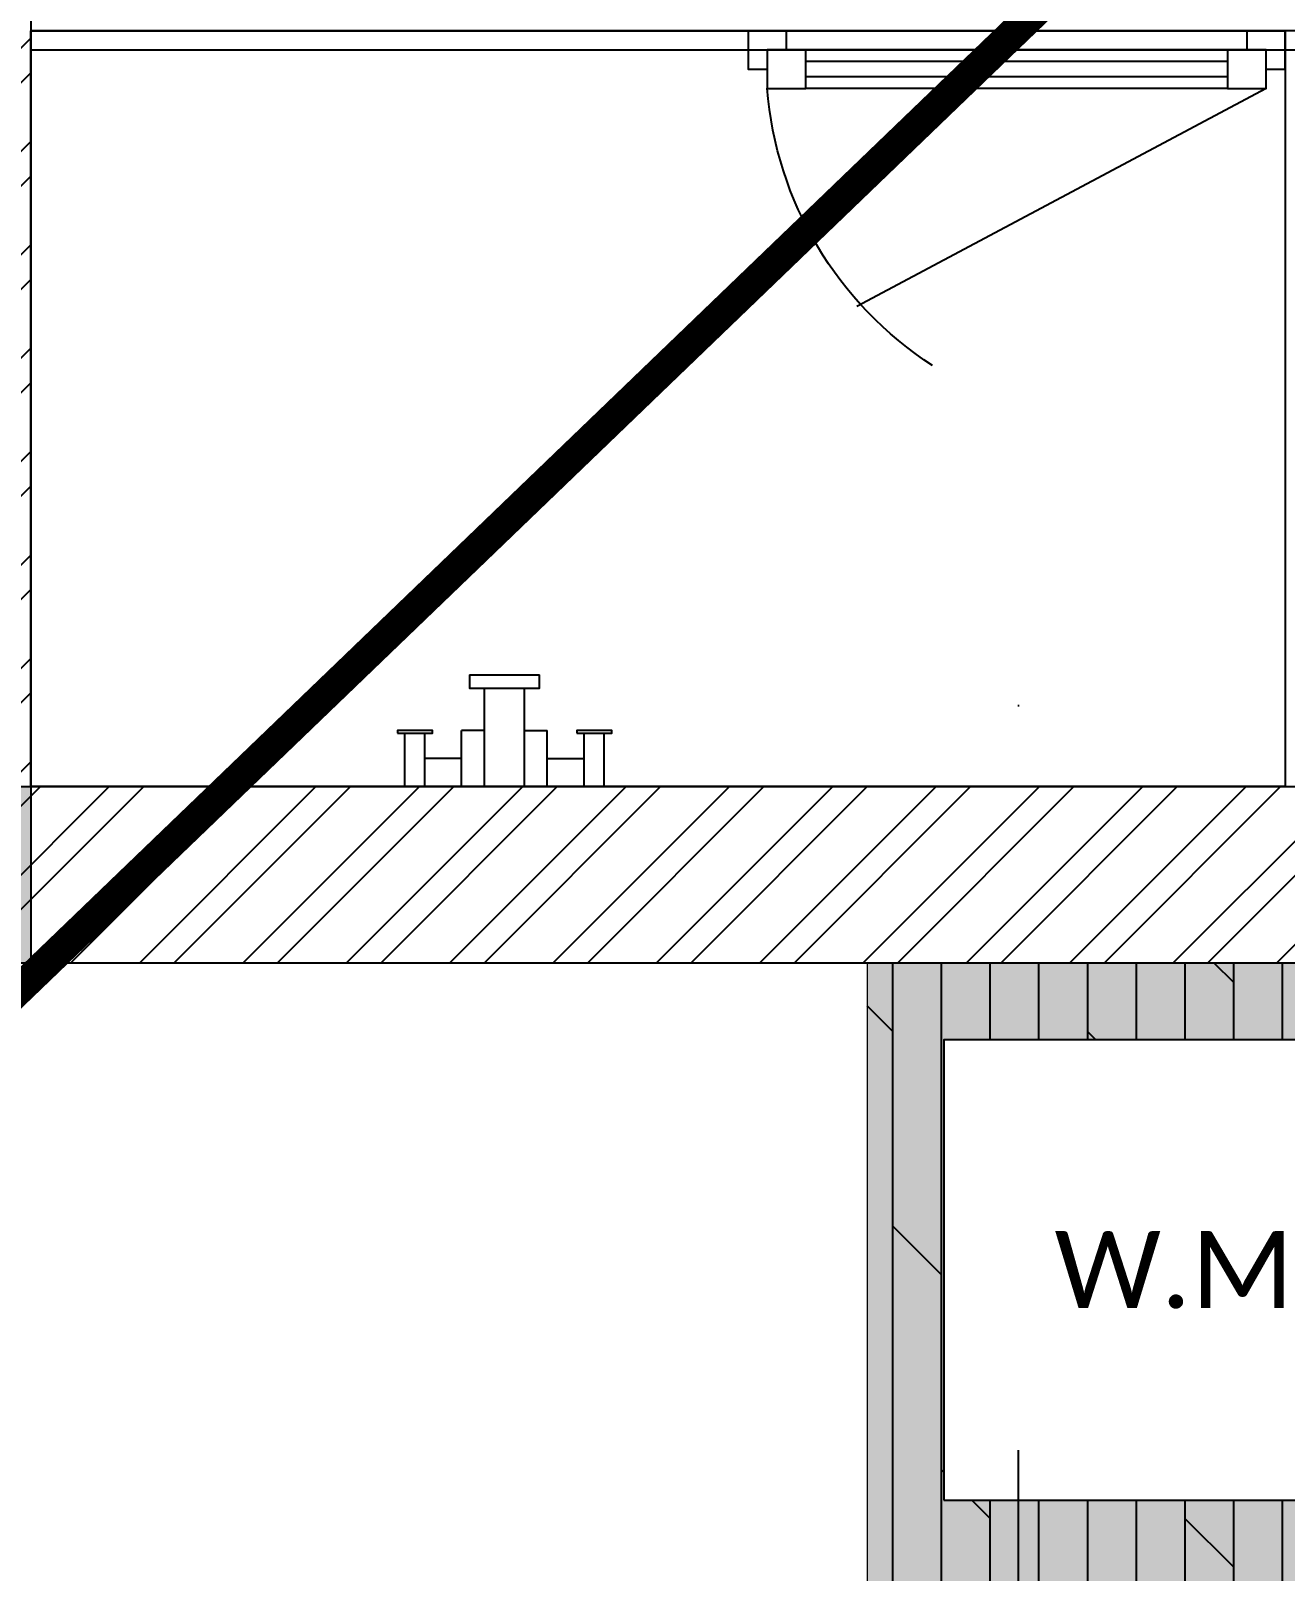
# Model space of a CAD drawing. Header units: millimetres. Extents: x -3567 to 83618, y -21481 to 19784.
# Drawn here: x 5110 to 6745, y -793 to 1215 of the extents above; entities that cross this region are included whole.
import ezdxf
from ezdxf.enums import TextEntityAlignment as Align

# ---------------------------------------------------------------- set-up
doc = ezdxf.new("R2010")
doc.units = ezdxf.units.MM
doc.header["$LTSCALE"] = 150
doc.set_wipeout_variables(frame=1)
for name, pattern in [('ACAD_ISO10W100', [18, 12, -3, 0, -3]), ('DASHED', [19.05, 12.7, -6.35]), ('HIDDEN', [0])]:
    doc.linetypes.add(name, pattern=pattern)
for name, color, linetype in [('ad-Column', 3, 'Continuous'), ('ad-Column Hatch', 125, 'Continuous'), ('ad-Furniture', 8, 'Continuous'), ('ad-Glass Sectionline', 140, 'Continuous'), ('ad-Section Line', 2, 'Continuous'), ('ad-Toilet fixtures', 8, 'Continuous'), ('ad-Wall', 240, 'Continuous'), ('ad-Wall hatch', 8, 'Continuous')]:
    doc.layers.add(name, color=color, linetype=linetype)
doc.layers.add('ad-Primary Roof', color=5, linetype='Continuous', true_color=0x0000ff)
doc.layers.add('ad-Verandah', color=7, linetype='Continuous', true_color=0xa57c52)
doc.styles.add('ARIAL', font='arial.ttf')
doc.styles.get("Standard").update_dxf_attribs({"font": 'calibril.ttf'})

# ---------------------------------------------------------------- blocks, each defined once
blk = doc.blocks.new('enuklfk')
at = {"layer": 'ad-Section Line', "linetype": 'ACAD_ISO10W100', "ltscale": 0.5}
blk.add_line((-3847.77, 0), (829.32, 0), dxfattribs=at)
at = {"layer": 'ad-Section Line', "linetype": 'Continuous', "style": 'ARIAL', "width": 0.8}
blk.add_attdef('SECTION-LETTER', text='', height=80, rotation=2340, dxfattribs=at).set_placement((916.85, 0), align=Align.MIDDLE)
blk = doc.blocks.new('zw$4759')
at = {"layer": 'ad-Section Line', "xscale": 4.313292429215453, "yscale": 4.313292429215453, "zscale": 4.313292429215453, "rotation": 90}
blk.add_blockref('enuklfk', (6397.4, -1540.2), dxfattribs=at)
blk = doc.blocks.new('zw$42B5')
at = {"layer": 'ad-Wall hatch', "transparency": 33554610}
h = blk.add_hatch(dxfattribs=at)
h.set_pattern_fill('ANSI32', color=256, scale=10)
h.set_pattern_definition([(45, (-1040635.14, 674820.02), (-67.351921, 67.351921), []), (45, (-1040590.24, 674820.02), (-67.351921, 67.351921), [])])
h.paths.add_polyline_path([(12120, 13620), (12120, 10220), (11890, 10220), (11890, 13390), (7240, 13390), (7240, 8645), (4245, 8645), (4245, 8875), (4445, 8875), (4445, 9370), (4560, 9370), (4560, 8760), (7010, 8760), (7010, 10500), (6360, 10500), (6360, 10615), (7010, 10615), (7010, 13390), (4560, 13390), (4560, 10615), (5560, 10615), (5560, 10500), (4445, 10500), (4445, 13390), (230, 13390), (230, 8875), (3345, 8875), (3345, 8645), (3060, 8645), (3060, 4745), (3345, 4745), (3345, 4515), (230, 4515), (230, 230), (4995, 230), (4995, 3130), (6060, 3130), (6060, 3015), (5110, 3015), (5110, 230), (8310, 230), (8310, 3015), (6860, 3015), (6860, 3130), (8310, 3130), (8310, 4630), (5110, 4630), (5110, 3930), (4995, 3930), (4995, 4515), (4245, 4515), (4245, 4745), (8540, 4745), (8540, 230), (9240, 230), (9240, 0), (0, 0), (0, 4745), (2830, 4745), (2830, 8645), (0, 8645), (0, 13620)])
at = {"layer": 'ad-Wall'}
for points in [[(3345, 4745), (3345, 4515), (230, 4515), (230, 230), (4995, 230), (4995, 3130), (6060, 3130), (6060, 3015), (5110, 3015), (5110, 230), (8310, 230), (8310, 3015), (6860, 3015), (6860, 3130), (8310, 3130), (8310, 4630), (5110, 4630), (5110, 3930), (4995, 3930), (4995, 4515), (4245, 4515), (4245, 4745)], [(8540, 4745), (8540, 230), (9240, 230), (9240, 0), (0, 0), (0, 4745)]]:
    blk.add_lwpolyline(points, dxfattribs=at)
blk = doc.blocks.new('1625E_Roof Plan')
at = {"layer": 'ad-Primary Roof', "linetype": 'DASHED', "ltscale": 2, "const_width": 40}
blk.add_lwpolyline([(12570, -2645), (2380, -2645), (7475, 2255)], close=True, dxfattribs=at)
blk = doc.blocks.new('zw$6AA0')
at = {"layer": 'ad-Column Hatch', "transparency": 33554687}
h = blk.add_hatch(color=256, dxfattribs=at)
h.dxf.hatch_style = 1
h.paths.add_polyline_path([(0, -230), (380, -230), (380, 0), (0, 0)])
at = {"layer": 'ad-Column'}
blk.add_lwpolyline([(0, -230), (380, -230), (380, 0), (0, 0)], close=True, dxfattribs=at)
blk = doc.blocks.new('1625E_Columns')
at = {"layer": 'ad-Column', "xscale": -1, "rotation": 180}
blk.add_blockref('zw$6AA0', (4730, 0), dxfattribs=at)
blk = doc.blocks.new('3BHK+_A$0$ad_Shower')
for p, q in [((0, 130, 0), (-69.5, 130, 0)), ((0, -130), (0, 130)), ((0, 103.8, 0), (-69.5, 103.8, 0)), ((-36.4, 55.7, 0), (-36.4, 103.8, 0)), ((-145.8, -45.6), (-145.8, 45.6)), ((0, 55.7, 0), (-72.9, 55.7, 0)), ((-72.9, 26.2, 0), (-72.9, 55.7, 0)), ((0, 26.2, 0), (-128.2, 26.2, 0)), ((0, -26.2, 0), (-128.2, -26.2, 0)), ((-72.9, -26.2, 0), (-72.9, -56.1, 0)), ((0, -56.1, 0), (-72.9, -56.1, 0)), ((-36.4, -56.1, 0), (-36.4, -103.8, 0)), ((0, -103.8, 0), (-69.5, -103.8, 0)), ((0, -130, 0), (-69.5, -130, 0))]:
    blk.add_line(p, q)
blk.add_lwpolyline([(-69.5, 94.1), (-69.5, 139.7), (-72.9, 139.7), (-72.9, 94.1)], close=True)
at = {"elevation": 0}
blk.add_lwpolyline([(-145.8, -45.6), (-128.2, -45.6), (-128.2, 45.6), (-145.8, 45.6)], dxfattribs=at)
blk.add_lwpolyline([(-69.5, -139.7), (-69.5, -94.1), (-72.9, -94.1), (-72.9, -139.7)], close=True, dxfattribs=at)
blk = doc.blocks.new('$ZCDB_AUDIT_GENERATED_C85C')
at = {"color": 8}
for points in [[(675, 75), (141.8, 359.5)], [(625, 75), (75, 75)], [(50, 25), (50, 0), (0, 0), (0, 50), (25, 50)], [(675, 50), (700, 50), (700, 0), (650, 0), (650, 25)], [(625, 25), (75, 25)], [(700, 0), (0, 0)]]:
    blk.add_lwpolyline(points, dxfattribs=at)
for points in [[(75, 25), (25, 25), (25, 75), (75, 75)], [(675, 25), (625, 25), (625, 75), (675, 75)]]:
    blk.add_lwpolyline(points, close=True, dxfattribs=at)
at = {"color": 140}
for points in [[(625, 60), (75, 60)], [(625, 40), (75, 40)]]:
    blk.add_lwpolyline(points, dxfattribs=at)
at = {"color": 8, "linetype": 'HIDDEN'}
blk.add_arc((497.1, 38.3), 473.6, 122.8151, 175.5591, dxfattribs=at)
blk = doc.blocks.new('*U148')
blk.add_blockref('$ZCDB_AUDIT_GENERATED_C85C', (0, 0))
blk = doc.blocks.new('zw$3FE3')
blk.add_wipeout([(-300, -300), (-300, 300), (300, 300), (300, -300)])
at = {"layer": 'ad-Furniture'}
blk.add_lwpolyline([(-300, -300), (300, -300), (300, 300), (-300, 300)], close=True, dxfattribs=at)
at = {"layer": 'ad-Furniture', "insert": (0, 0), "char_height": 100, "width": 393.189, "attachment_point": 5, "bg_fill": 2}
blk.add_mtext('\\pxqc;W.M', dxfattribs=at)
blk = doc.blocks.new('zw$2927')
at = {"layer": 'ad-Glass Sectionline'}
blk.add_lwpolyline([(-3810, -12405), (-7010, -12405), (-7010, -12430), (-3810, -12430)], close=True, dxfattribs=at)
at = {"layer": 'ad-Toilet fixtures'}
blk.add_lwpolyline([(-5375, -13390), (-7010, -13390), (-7010, -12405), (-5375, -12405)], close=True, dxfattribs=at)
at = {"xscale": -1, "rotation": 179.9999999999999}
blk.add_blockref('*U148', (-6075, -12405), dxfattribs=at)
at = {"layer": 'ad-Furniture'}
blk.add_blockref('zw$3FE3', (-5520, -14020), dxfattribs=at)
at = {"layer": 'ad-Toilet fixtures', "rotation": 270}
blk.add_blockref('3BHK+_A$0$ad_Shower', (-6392.5, -13390), dxfattribs=at)
blk = doc.blocks.new('zw$3055')
at = {"layer": 'ad-Verandah', "transparency": 33554559}
h = blk.add_hatch(color=256, dxfattribs=at)
h.dxf.hatch_style = 1
h.paths.add_polyline_path([(13640, -8875), (12120, -8875), (12120, -13620), (6200, -13620), (6200, -15670), (13640, -15670)])
at = {"layer": 'ad-Verandah', "transparency": 33554687}
h = blk.add_hatch(dxfattribs=at)
h.set_pattern_fill('DOLMIT', color=256, scale=10, angle=90)
h.set_pattern_definition([(90, (-1084315.54, 661200.024), (-63.5, 5e-14), []), (135, (-1084315.54, 661200.02), (-126.999913, -126.999913), [89.80256, -179.605122])])
h.paths.add_polyline_path([(13640, -8875), (12120, -8875), (12120, -13620), (6200, -13620), (6200, -15670), (13640, -15670)])
at = {"layer": 'ad-Verandah', "lineweight": 9}
blk.add_lwpolyline([(13640, -8875), (12120, -8875), (12120, -13620), (6200, -13620), (6200, -15670), (13640, -15670)], close=True, dxfattribs=at)
blk = doc.blocks.new('1625_East Villa')
at = {"layer": 'ad-Verandah', "rotation": 360}
blk.add_blockref('zw$3055', (0, 13620), dxfattribs=at)
blk.add_blockref('1625E_Roof Plan', (0, 0))
blk.add_blockref('1625E_Columns', (0, 0))
at = {"layer": 'ad-Furniture', "rotation": 360}
blk.add_blockref('zw$2927', (12120, 13620), dxfattribs=at)
at = {"layer": 'ad-Wall'}
blk.add_blockref('zw$42B5', (0, 0), dxfattribs=at)

msp = doc.modelspace()

# ---------------------------------------------------------------- block references
msp.add_blockref('1625_East Villa', (0, 0))

# ---------------------------------------------------------------- next in the draw order: block references
msp.add_blockref('zw$4759', (0, 13620))

doc.saveas('drawing.dxf')
